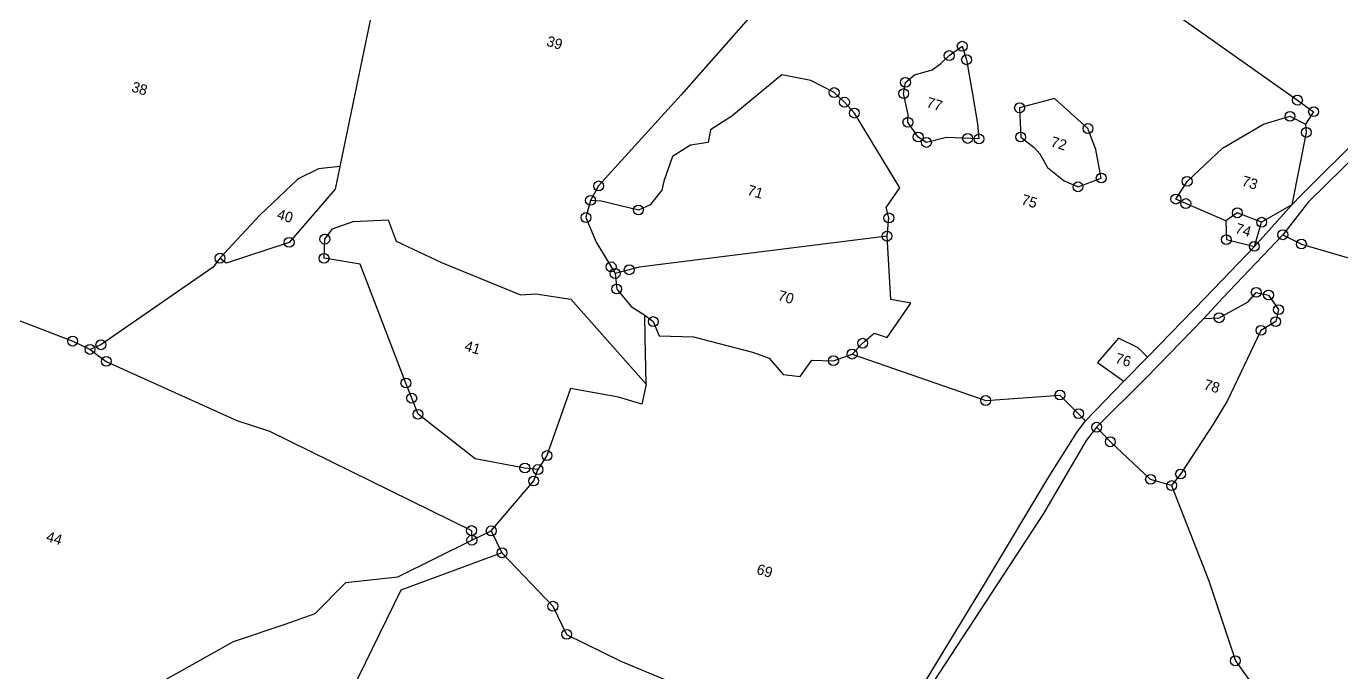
# Model space of a CAD drawing. Header units: metres. Extents: x 336239 to 340976, y 1776402 to 1781264.
# Drawn here: x 337786 to 338965, y 1778028 to 1778607 of the extents above; entities that cross this region are included whole.
import ezdxf
from ezdxf.enums import TextEntityAlignment as Align

# ---------------------------------------------------------------- set-up
doc = ezdxf.new("R2010")
doc.units = ezdxf.units.M
for name, color, linetype in [('POLY_HATCH', 12, 'Continuous'), ('POLY_PARCEL', 6, 'Continuous'), ('POLY_ROAD', 30, 'Continuous'), ('SYM_STONE', 1, 'Continuous'), ('TEXT_PARCEL', 7, 'Continuous')]:
    doc.layers.add(name, color=color, linetype=linetype)
doc.styles.add('TEXT_MAP', font='', dxfattribs={"height": 0.25})
doc.styles.get('TEXT_MAP').set_extended_font_data('Kruti Dev 050')

# ---------------------------------------------------------------- blocks, each defined once
blk = doc.blocks.new('STONE')
blk.add_circle((0, 0), 0.08510231522929323)
blk = doc.blocks.new('BBB')
at = {"layer": 'POLY_HATCH'}
h = blk.add_hatch(dxfattribs=at)
h.set_pattern_fill('ZIGZAG', color=256, scale=30.15696908751655, style=0)
h.set_pattern_definition([(0, (304095.2171064847, -113263.5556571242), (3.769621135939569, 3.769621135939568), [3.769621135939569, -3.769621135939569]), (90, (304098.9867276206, -113263.5556571242), (-3.769621135939568, 3.769621135939568), [3.769621135939568, -3.769621135939568])])
edge = h.paths.add_edge_path()
edge.add_arc((304469.0802720082, -112843.2866940203), 23.33045917234185, -13.882316285244428, 6.156085892640419, ccw=False)
edge.add_arc((303751.8925002099, -112666.0355547567), 762.0971790421769, 345.39775478952777, 346.1176837142789, ccw=False)
edge.add_arc((304500.3298991256, -112861.0202134138), 11.32221378894513, 165.3977547897548, 241.2210446864784)
edge.add_line((304494.8790256444, -112870.9439477601), (304491.4892429055, -112872.2982421125))
edge.add_line((304491.4892429055, -112872.2982421125), (304443.4170351152, -112879.65589379))
edge.add_line((304443.4170351152, -112879.65589379), (304440.100147456, -112878.7988462629))
edge.add_line((304440.100147456, -112878.7988462629), (304423.6288582343, -112874.3266583976))
edge.add_line((304423.6288582343, -112874.3266583976), (304412.3747792472, -112892.3387531422))
edge.add_line((304412.3747792472, -112892.3387531422), (304410.2053213798, -112893.422187484))
edge.add_line((304410.2053213798, -112893.422187484), (304407.629084882, -112893.6930455943))
edge.add_line((304407.629084882, -112893.6930455943), (304390.2734035767, -112897.6204938956))
edge.add_line((304390.2734035767, -112897.6204938956), (304385.4495572881, -112898.0902959731))
edge.add_line((304385.4495572881, -112898.0902959731), (304381.652999592, -112898.767441249))
edge.add_line((304381.652999592, -112898.767441249), (304379.8903130086, -112901.0697389878))
edge.add_line((304379.8903130086, -112901.0697389878), (304358.8736644351, -112925.3115816727))
edge.add_line((304358.8736644351, -112925.3115816727), (304338.0815538748, -112948.2834795716))
edge.add_line((304338.0815538748, -112948.2834795716), (304336.1832768634, -112949.3669139134))
edge.add_line((304336.1832768634, -112949.3669139134), (304334.4205902799, -112950.3149192))
edge.add_line((304334.4205902799, -112950.3149192), (304332.1155383113, -112950.856637321))
edge.add_line((304332.1155383113, -112950.856637321), (304325.0647919775, -112951.9400716628))
edge.add_line((304325.0647919775, -112951.9400716628), (304322.8953304369, -112955.5966618537))
edge.add_line((304322.8953304369, -112955.5966618537), (304305.5093595677, -112981.0214089636))
edge.add_line((304305.5093595677, -112981.0214089636), (304307.0008616219, -112990.5014580291))
edge.add_line((304307.0008616219, -112990.5014580291), (304313.9160175278, -112993.3454738889))
edge.add_line((304313.9160175278, -112993.3454738889), (304326.6615985691, -112984.4071410442))
edge.add_line((304326.6615985691, -112984.4071410442), (304329.2378313937, -112982.1048433054))
edge.add_line((304329.2378313937, -112982.1048433054), (304335.7462123424, -112973.7082266815))
edge.add_line((304335.7462123424, -112973.7082266815), (304336.0456759771, -112973.3211484655))
edge.add_arc((304419.2103692461, -112957.8190340655), 84.59717345981132, 190.5589018237379, 198.5540503371747)
edge.add_arc((304323.6527196309, -112989.8924450496), 16.19949360880604, -5.858610845629698, 18.554050337109402, ccw=False)
edge.add_arc((304343.4460303756, -112991.9234348911), 3.697744138535526, 174.1413891540781, 237.0318529336278)
edge.add_arc((304344.0752604511, -112990.9533252482), 4.854049983493442, 237.0318529338608, 285.4964381173469)
edge.add_arc((304347.2963156339, -113002.5708795093), 7.201768673902211, 79.94963358408933, 105.49643811691371, ccw=False)
edge.add_arc((304350.2472269334, -112985.9210300446), 9.707559068400792, 259.9496335838827, 284.2875153360118)
edge.add_arc((304357.0843281716, -113012.7684871391), 17.99680711794916, 83.87398858228568, 104.28751533627539, ccw=False)
edge.add_arc((304362.9315943295, -112958.288329146), 36.79624113165295, 263.8739885820315, 271.9367611247337)
edge.add_line((304364.1751756022, -112995.0635499752), (304363.4944611834, -112997.9846107305))
edge.add_line((304363.4944611834, -112997.9846107305), (304349.687529565, -113032.633087827))
edge.add_line((304349.687529565, -113032.633087827), (304348.6983031191, -113033.8359774821))
edge.add_line((304348.6983031191, -113033.8359774821), (304343.0089819496, -113045.9985738345))
edge.add_line((304343.0089819496, -113045.9985738345), (304336.3999467895, -113061.5042372123))
edge.add_line((304336.3999467895, -113061.5042372123), (304334.403693361, -113061.4045428962))
edge.add_line((304334.403693361, -113061.4045428962), (304333.4055666467, -113062.5011708723))
edge.add_line((304333.4055666467, -113062.5011708723), (304323.6239292547, -113069.4797102926))
edge.add_line((304323.6239292547, -113069.4797102926), (304316.1109419906, -113074.6068690829))
edge.add_line((304316.1109419906, -113074.6068690829), (304296.8470989763, -113057.0608290664))
edge.add_line((304296.8470989763, -113057.0608290664), (304277.1392930901, -113038.5542210215))
edge.add_line((304277.1392930901, -113038.5542210215), (304275.1430396615, -113037.7566740935))
edge.add_line((304275.1430396615, -113037.7566740935), (304266.2597122717, -113036.5603537016))
edge.add_line((304266.2597122717, -113036.5603537016), (304259.0731991943, -113046.9284675658))
edge.add_line((304259.0731991943, -113046.9284675658), (304262.2672054146, -113060.8855445061))
edge.add_line((304262.2672054146, -113060.8855445061), (304267.0655116428, -113079.1999431713))
edge.add_line((304267.0655116428, -113079.1999431713), (304268.3630774734, -113081.3931972232))
edge.add_line((304268.3630774734, -113081.3931972232), (304270.0598917857, -113083.4867588593))
edge.add_line((304270.0598917857, -113083.4867588593), (304284.6629474525, -113099.8392680928))
edge.add_line((304284.6629474525, -113099.8392680928), (304294.7919340725, -113110.6420459828))
edge.add_line((304294.7919340725, -113110.6420459828), (304311.1013214249, -113116.4721159266))
edge.add_line((304311.1013214249, -113116.4721159266), (304334.1061422917, -113116.4721159266))
edge.add_line((304334.1061422917, -113116.4721159266), (304337.883055483, -113116.6435894662))
edge.add_line((304337.883055483, -113116.6435894662), (304343.0333869778, -113118.1868418217))
edge.add_line((304343.0333869778, -113118.1868418217), (304355.5658648122, -113122.9880762284))
edge.add_line((304355.5658648122, -113122.9880762284), (304357.4543195712, -113123.5024949471))
edge.add_line((304357.4543195712, -113123.5024949471), (304359.5144506998, -113124.3598588448))
edge.add_line((304359.5144506998, -113124.3598588448), (304371.6328254567, -113126.9953457322))
edge.add_line((304371.6328254567, -113126.9953457322), (304372.6628910211, -113125.9665101951))
edge.add_line((304372.6628910211, -113125.9665101951), (304387.9422128091, -113110.5339714381))
edge.add_line((304387.9422128091, -113110.5339714381), (304390.002347611, -113113.791951589))
edge.add_line((304390.002347611, -113113.791951589), (304403.5648910097, -113128.0241812693))
edge.add_line((304403.5648910097, -113128.0241812693), (304406.3117349633, -113125.6235650161))
edge.add_line((304406.3117349633, -113125.6235650161), (304433.0934653482, -113101.9603381618))
edge.add_line((304433.0934653482, -113101.9603381618), (304446.5722551277, -113090.3678538933))
edge.add_line((304446.5722551277, -113090.3678538933), (304449.4907791242, -113089.5104899956))
edge.add_line((304449.4907791242, -113089.5104899956), (304452.4092994475, -113090.3678538933))
edge.add_line((304452.4092994475, -113090.3678538933), (304466.8302320409, -113093.2828888652))
edge.add_line((304466.8302320409, -113093.2828888652), (304474.978378161, -113100.5408110456))
edge.add_arc((304479.6864495851, -113088.1577352433), 13.24788673193587, 249.1830912852299, 305.5280120890422)
edge.add_arc((304475.4007576602, -113082.155625995), 20.6230118633366, 305.5280120891583, 331.4935560916458)
edge.add_arc((304501.5813130295, -113096.374320474), 9.169483032784324, 118.8828437804321, 151.4935560917712, ccw=False)
edge.add_line((304497.1522673265, -113088.3454367877), (304498.1805917735, -113092.026304938))
edge.add_line((304498.1805917735, -113092.026304938), (304505.8894326942, -113101.0205629818))
edge.add_arc((304511.3353475817, -113082.9853784607), 18.83947636405085, 253.197753379406, 283.2436141359225)
edge.add_arc((304512.1950304315, -113086.6381457682), 15.08690876240784, 283.2436141359203, 324.505546405483)
edge.add_arc((304480.5260289607, -113064.0534916536), 53.98410989102733, 324.5055464053339, 332.7761977688335)
edge.add_arc((304601.0697169364, -113126.067849548), 81.57606603044188, 148.5243316187486, 152.776197768835, ccw=False)
edge.add_line((304531.4965921254, -113083.4740136907), (304531.6558786456, -113080.9782219839))
edge.add_line((304531.6558786456, -113080.9782219839), (304533.2476418743, -113069.1987978082))
edge.add_line((304533.2476418743, -113069.1987978082), (304534.7036089734, -113057.2983353871))
edge.add_line((304534.7036089734, -113057.2983353871), (304546.0630071909, -113047.9037019444))
edge.add_line((304546.0630071909, -113047.9037019444), (304548.8424107727, -113045.0419184797))
edge.add_line((304548.8424107727, -113045.0419184797), (304549.7106479325, -113043.5965893807))
edge.add_line((304549.7106479325, -113043.5965893807), (304560.2741608624, -113030.733170281))
edge.add_line((304560.2741608624, -113030.733170281), (304568.3776807503, -113033.3347599988))
edge.add_line((304568.3776807503, -113033.3347599988), (304576.3364932205, -113055.2314821667))
edge.add_line((304576.3364932205, -113055.2314821667), (304579.4064246304, -113063.2177260261))
edge.add_line((304579.4064246304, -113063.2177260261), (304587.7993520073, -113062.2782624918))
edge.add_line((304587.7993520073, -113062.2782624918), (304594.7452272464, -113061.1219999727))
edge.add_line((304594.7452272464, -113061.1219999727), (304597.9287537037, -113059.3153404992))
edge.add_line((304597.9287537037, -113059.3153404992), (304599.3034576425, -113057.9422770951))
edge.add_line((304599.3034576425, -113057.9422770951), (304602.4869804266, -113055.1961540873))
edge.add_line((304602.4869804266, -113055.1961540873), (304604.0787436553, -113052.3777653847))
edge.add_line((304604.0787436553, -113052.3777653847), (304602.9210990065, -113050.4988383161))
edge.add_line((304602.9210990065, -113050.4988383161), (304594.9111990692, -113034.1933514765))
edge.add_line((304594.9111990692, -113034.1933514765), (304596.9370772046, -113029.9296336749))
edge.add_line((304596.9370772046, -113029.9296336749), (304603.6055160545, -113016.740926785))
edge.add_line((304603.6055160545, -113016.740926785), (304604.6908088311, -113014.5729350367))
edge.add_line((304604.6908088311, -113014.5729350367), (304607.5930934192, -113009.2499696393))
edge.add_line((304607.5930934192, -113009.2499696393), (304608.7507417412, -113008.5995707847))
edge.add_line((304608.7507417412, -113008.5995707847), (304619.0248435089, -113006.0702467617))
edge.add_line((304619.0248435089, -113006.0702467617), (304627.5624819768, -113003.9745207083))
edge.add_line((304627.5624819768, -113003.9745207083), (304635.087175867, -112995.8084173798))
edge.add_line((304635.087175867, -112995.8084173798), (304637.1054082844, -112993.4505047427))
edge.add_arc((304624.1838209647, -112999.2609462737), 14.16787385764409, -49.15217973884501, 24.211987930991427, ccw=False)
edge.add_arc((304622.1381052771, -112996.8949569542), 17.2956299437684, 287.8091745305369, 310.84782026096974, ccw=False)
edge.add_arc((304650.2469408626, -113084.3955885233), 74.60903350131349, 107.8091745307046, 117.9673777147018)
edge.add_arc((304623.3920797774, -113033.8194922881), 17.34538819037359, 117.9673777147693, 150.9318022194764)
edge.add_arc((304589.3317015042, -113014.8864834128), 21.62342232762487, 318.2786324752596, 330.93180221939923, ccw=False)
edge.add_arc((304608.6870408625, -113032.1444143134), 4.308514365273596, 138.2786324755286, 223.3436654815453)
edge.add_arc((304594.8491876607, -113045.204472801), 14.71913154626243, -12.980161306665025, 43.34366548152519, ccw=False)
edge.add_arc((304617.1857993813, -113050.3531403056), 8.203193820802452, 167.0198386940435, 201.7880743654738)
edge.add_arc((304453.393538134, -113115.825828211), 168.1900535161559, 20.251798712578022, 21.78807436512409, ccw=False)
edge.add_arc((304603.113154439, -113060.5860056656), 8.604961789608302, -58.000034827118725, 20.251798712323193, ccw=False)
edge.add_arc((304585.5734783513, -113032.5166184279), 41.7037644441379, 293.04950691417025, 301.9999651727956, ccw=False)
edge.add_arc((304593.1377324031, -113050.294160393), 22.38385404887309, 263.19151646717245, 293.0495069142598, ccw=False)
edge.add_arc((304589.9006756055, -113077.4067887589), 4.921331422392029, 83.19151646712093, 162.2166914908756)
edge.add_arc((304578.1496487886, -113073.6377226556), 7.419352940440268, 254.6117998973996, 342.2166914906934, ccw=False)
edge.add_arc((304572.6059699903, -113093.7801234995), 13.47200140467204, 74.61179989752318, 97.22669806586927)
edge.add_arc((304569.5564860256, -113069.7310987362), 10.76959393297793, 224.5194443501097, 277.22669806562305, ccw=False)
edge.add_arc((304568.2306342042, -113071.0348944545), 8.910086921121092, 157.5531978340344, 224.5194443506331, ccw=False)
edge.add_arc((304544.9934930715, -113061.4350226078), 16.23195491107476, 337.5531978335591, 369.574074576998)
edge.add_arc((304564.6475889322, -113058.1199279936), 3.699761934277559, 107.9283381453269, 189.5740745773694, ccw=False)
edge.add_arc((304561.8502417648, -113049.4737977759), 5.387631471857387, 287.9283381447272, 392.4937152784767)
edge.add_arc((304581.3402021395, -113037.0603289217), 17.71978648000182, 200.6911885136509, 212.4937152781854, ccw=False)
edge.add_arc((304563.3031547714, -113043.8727913728), 1.560896142910959, 20.69118851385097, 173.5419951714728)
edge.add_arc((304554.5065264754, -113042.8770728541), 7.291907071142394, 293.04369311081314, 353.54199517146566, ccw=False)
edge.add_arc((304559.3930016387, -113054.3645228175), 5.191647958702722, 113.0436931110537, 185.3706421440411)
edge.add_arc((304539.6184721632, -113056.2235438626), 14.67007339734472, -45.18482401103711, 5.37064214402352, ccw=False)
edge.add_arc((304563.8279319791, -113080.5896988343), 19.67825192844287, 134.81517598917, 161.2815788939288)
edge.add_arc((304906.5558074086, -113196.7195123716), 381.546363522473, 161.2815788937626, 162.7136620302122)
edge.add_arc((304500.7135304649, -113070.4198714318), 43.49428518816438, 325.5906433870033, 342.71366203044374, ccw=False)
edge.add_arc((302154.069735121, -111463.0763874461), 2887.837825926002, 325.22977818784256, 325.5906433867542, ccw=False)
edge.add_arc((304510.760242595, -113099.2031207606), 18.8831669109753, 257.1897892083379, 325.22977818802235, ccw=False)
edge.add_arc((304513.0662829558, -113089.0614123518), 29.2837472598927, 237.399554023126, 257.1897892082007, ccw=False)
edge.add_arc((304527.6641177744, -113066.2358056558), 56.37812125946547, 229.2866096701696, 237.3995540231511, ccw=False)
edge.add_arc((304489.1387110345, -113111.0045554883), 2.684963032125489, 49.28660967006398, 134.6585616776881)
edge.add_arc((304479.5726617108, -113101.3238088594), 10.92481855886768, 279.3871745951792, 314.658561677864, ccw=False)
edge.add_arc((304480.3558385748, -113106.0611776971), 6.12314910916232, 199.3715692250023, 279.3871745951642, ccw=False)
edge.add_arc((304482.8923636866, -113105.1693406925), 8.811890986910717, 158.2819617387404, 199.3715692250112, ccw=False)
edge.add_arc((304466.7653456485, -113106.0911867421), 8.974835147194094, 27.77725728398014, 89.79634152448006)
edge.add_arc((304466.8659628327, -113077.7844064469), 19.33212397055926, 235.19183515787591, 269.7963415243349, ccw=False)
edge.add_arc((304453.4449866238, -113097.0887899102), 4.179188695809064, 55.19183515800401, 151.5623063431846)
edge.add_arc((304437.8406667915, -113088.6382939482), 13.56639327353995, 298.36917292262416, 331.56230634314966, ccw=False)
edge.add_arc((304451.4424798564, -113113.8267035093), 15.05991097387386, 118.3691729223903, 156.3344787763127)
edge.add_arc((304426.7285241117, -113102.9957685618), 11.92320894178372, 291.051024347504, 336.33447877636166, ccw=False)
edge.add_arc((304434.0426912907, -113121.9992249596), 8.439217155813079, 111.0510243477117, 150.7099651529483)
edge.add_arc((304386.6487094715, -113095.413800542), 45.90205909106989, 323.41706605390965, 330.70996515295207, ccw=False)
edge.add_arc((304479.5813417375, -113164.3887254954), 69.83045324758841, 143.4170660540119, 151.8260817786786)
edge.add_arc((304396.498442221, -113119.8887477427), 24.41930119274448, 301.8008077270053, 331.8260817787039, ccw=False)
edge.add_arc((304392.468082732, -113113.3886479458), 32.0675098051894, 263.568993889915, 301.8008077268906, ccw=False)
edge.add_arc((304375.9284586665, -113260.1258286532), 115.5988687858135, 83.56899388995092, 94.43983927939212)
edge.add_arc((304364.9884610435, -113119.2287054887), 25.72233579450295, 226.7230717403898, 274.43983927940667, ccw=False)
edge.add_arc((304342.212063214, -113143.4179396393), 7.502404187584644, 46.7230717401244, 113.0512809956063)
edge.add_arc((304329.3651938293, -113113.2277674514), 25.30748075159125, 242.3729628636184, 293.0512809957363, ccw=False)
edge.add_arc((304315.0323919336, -113140.6124069999), 5.601218563969211, 62.37296286394596, 117.6270371365816)
edge.add_arc((304306.7481141579, -113124.7842414774), 12.26383341113316, 213.843505603448, 297.6270371364124, ccw=False)
edge.add_arc((304293.744426987, -113133.5037574887), 3.392661710982324, 33.84350560326179, 100.9654095251441)
edge.add_arc((304291.7197046755, -113123.0537856947), 7.251651838209409, 195.4410554261134, 280.96540952564, ccw=False)
edge.add_arc((304277.564443788, -113126.9637088346), 7.433677907968287, 15.44105542614636, 74.62741296549689)
edge.add_arc((304280.9033681282, -113114.8191279643), 5.161529921427578, 187.2691824502832, 254.6274129655811, ccw=False)
edge.add_arc((304273.6597823402, -113115.7430929499), 2.140746871648352, 7.269182450095337, 110.8637513393233)
edge.add_arc((304264.3835392019, -113091.4048218505), 23.90536851762709, 275.8903901602507, 290.8637513403376, ccw=False)
edge.add_arc((304265.8926567709, -113106.0322444917), 9.200303779138267, 209.5662717691487, 275.89039016067784, ccw=False)
edge.add_arc((304360.5735275321, -113052.3197216516), 118.0557234786083, 203.6186365720795, 209.5662717687951, ccw=False)
edge.add_arc((304258.7121204314, -113096.861338252), 6.881527435157447, 125.50192182499799, 203.6186365722715, ccw=False)
edge.add_arc((304254.3450067932, -113090.7393051025), 0.638510557594367, 305.501921824952, 442.6027133723375)
edge.add_arc((304253.8361269787, -113094.6589159464), 4.591017082973747, 82.60271337034442, 119.9908577332741)
edge.add_arc((304247.6926657823, -113084.0142068682), 7.69930214924557, 178.1420328648729, 299.9908577338855, ccw=False)
edge.add_arc((304236.3308278195, -113083.6456400345), 3.668512214278319, 358.1420328640534, 405.876149275852)
edge.add_arc((304243.4832520654, -113076.2710559699), 6.604834986993717, 121.42842865932411, 225.876149277117, ccw=False)
edge.add_arc((304239.2010023837, -113069.2634257862), 1.607627684341025, 301.4284286567219, 430.00628982819)
edge.add_arc((304242.8432293189, -113059.2530704333), 9.044744414881853, 139.1755264795646, 250.0062898280816, ccw=False)
edge.add_arc((304225.660727132, -113044.4087198894), 13.66193135398846, 319.1755264789631, 351.5253903243858)
edge.add_arc((304245.266303657, -113047.3299113581), 6.160076376656724, 109.46246331440781, 171.5253903244116, ccw=False)
edge.add_arc((304241.604485589, -113036.9676864456), 4.83012911277447, 289.462463314862, 324.2115927849923)
edge.add_arc((304297.204601842, -113077.0506561156), 63.7119556594088, 128.3844261770773, 144.2115927850045, ccw=False)
edge.add_arc((304021.1494303542, -112728.5611630888), 380.8680534000047, 308.3844261767262, 309.8958091668453)
edge.add_arc((304276.4882398602, -113033.9883478342), 17.23202550156534, 74.30236221296337, 129.8958091671142, ccw=False)
edge.add_arc((304272.9903022111, -113046.4346271165), 30.1604993392102, 56.06506218997441, 74.30236221305358, ccw=False)
edge.add_arc((304310.3295197324, -112990.9411355658), 36.7255587715201, 236.0650621898436, 253.4531827176965)
edge.add_arc((304293.434628191, -113047.8066627912), 22.5966592147673, 39.061090788399326, 73.45318271764882, ccw=False)
edge.add_arc((304288.3969457581, -113051.8949989012), 29.08455073994423, 12.006051106088591, 39.06109078843258, ccw=False)
edge.add_arc((304318.7877499822, -113045.4318793365), 1.985899786124283, 192.0060511059222, 316.1393558164391)
edge.add_arc((304312.360804911, -113039.2555890724), 10.89949526572009, 316.139355817833, 346.3233005245862)
edge.add_arc((304296.6673074726, -113035.4366874527), 27.0509618069246, 346.3233005243342, 365.2804842580769)
edge.add_arc((304334.9694566286, -113031.8966626092), 11.41443050701642, 124.0117661666367, 185.2804842578507, ccw=False)
edge.add_arc((304320.7025940905, -113010.7545357397), 14.09111585541561, 304.0117661666227, 338.4294249441514)
edge.add_arc((304338.7551946962, -113017.8913436645), 5.321004481723016, 61.69038174980449, 158.4294249439664, ccw=False)
edge.add_arc((304342.0610600066, -113011.7541538475), 1.649924028907077, 241.6903817511287, 332.8039689543555)
edge.add_arc((303762.1083544664, -112713.7497320486), 653.6865610940341, 332.8039689538275, 333.348284026172)
edge.add_arc((304350.7110158707, -113009.1647961264), 4.890050316031642, 73.19107611620962, 153.348284026241, ccw=False)
edge.add_arc((304352.3149169354, -113003.8554082815), 0.6563086619491675, 253.1910761134113, 452.541951477453)
edge.add_arc((304352.0189634556, -112997.1889716225), 6.016694124719015, 234.32087877996202, 272.5419514754825, ccw=False)
edge.add_arc((304344.2608932832, -113007.9937751191), 7.284863355537983, 54.32087877967241, 102.1698749342364)
edge.add_arc((304341.2310872083, -112993.9446087299), 7.087290313379849, 204.293058689082, 282.16987493467786, ccw=False)
edge.add_arc((304327.3513776048, -113000.2095137123), 8.1408209652661, 24.2930586891062, 52.73409946768523)
edge.add_arc((304331.5311419211, -112994.7160094279), 1.237994076071625, 52.73409946620972, 197.8236657753635)
edge.add_arc((304325.5416175465, -112996.6417646561), 5.053502998112633, -55.218593718855686, 17.823665774527115, ccw=False)
edge.add_arc((304321.0222468105, -112990.1347374177), 12.97600988231479, 253.2679666734732, 304.7814062811352, ccw=False)
edge.add_arc((304310.5099612188, -113025.1029683165), 23.53816983670567, 73.26796667371968, 93.06268365693447)
edge.add_arc((304309.0525920992, -112997.8649104157), 3.738848382983744, 178.1871325478807, 273.06268365746246, ccw=False)
edge.add_arc((304303.2899937963, -112997.6825180202), 2.026635654539781, 358.1871325481569, 433.3855645291533)
edge.add_arc((304273.6067257482, -113097.1615089163), 105.8397659980452, 73.38556452912552, 75.14786334967111)
edge.add_arc((304301.1970704245, -112993.1196765809), 1.798191967824768, 166.2135979796928, 255.14786334760112, ccw=False)
edge.add_arc((304290.3930567033, -112990.4686749332), 9.326309019827479, 346.2135979800216, 375.4627917518191)
edge.add_arc((304309.6831772535, -112985.1090475327), 10.69455019648639, 125.79015615752769, 195.5840923179844, ccw=False)
edge.add_arc((304337.4071411013, -112997.7830855561), 40.12866950195409, 139.7605955261182, 147.8582624283763, ccw=False)
edge.add_arc((304304.3751201912, -112969.9297590436), 3.080101800593093, 321.178714422581, 397.8173427180889)
edge.add_line((304306.8083065377, -112968.0412063424), (304305.9309854473, -112964.285744656))
edge.add_line((304305.9309854473, -112964.285744656), (304307.2279526845, -112959.946094778))
edge.add_arc((304313.821460211, -112963.1511517625), 7.331216254822081, 93.32885479214411, 154.075943959351, ccw=False)
edge.add_arc((304313.2236924318, -112952.8740362666), 2.9632691249306, 273.3288547911934, 358.6129247697576)
edge.add_arc((304323.1900594715, -112953.1153594891), 7.006019158053682, 102.55503403082662, 178.6129247704008, ccw=False)
edge.add_arc((304300.0677188166, -112849.2892725412), 99.36361451750285, 282.5550340309171, 286.6532870951887)
edge.add_arc((304324.5058495309, -112930.9877456206), 14.08839691994937, 286.6532870952601, 327.713636227941)
edge.add_arc((304345.5138921529, -112944.2614819084), 10.76175257348008, 121.24552177722191, 147.7136362277346, ccw=False)
edge.add_arc((304336.86900539, -112930.0126384553), 5.904488961260913, 301.2455217772555, 337.4841890418638)
edge.add_arc((304355.9683908595, -112937.9300384752), 14.77090095978794, 114.6939668821091, 157.4841890419638, ccw=False)
edge.add_arc((304346.4452219767, -112917.2194402278), 8.024265750168057, 294.6939668818597, 337.9654794545623)
edge.add_arc((304368.4237882973, -112926.114764795), 15.68615762570215, 108.86981552379021, 157.9654794544808, ccw=False)
edge.add_arc((304360.4026037445, -112902.646465225), 9.115061826926796, 288.8698155239913, 338.2229689575835)
edge.add_arc((304379.3189184504, -112910.2036563295), 11.25496761441961, 116.77593809780001, 158.22296895755, ccw=False)
edge.add_arc((304370.1479568576, -112892.0292770197), 9.102208020466248, 296.7759380975943, 330.0593528871998)
edge.add_arc((304386.4856574041, -112901.4393006043), 9.751677600561822, 92.2226834241543, 150.0593528870174, ccw=False)
edge.add_arc((304424.6440754146, -113884.5840146846), 993.6366270175365, 91.7224514090588, 92.22268342449479, ccw=False)
edge.add_arc((304393.9834978951, -112864.9950525186), 26.41323587381498, 271.7224514088298, 282.7241870822343)
edge.add_arc((304398.1600893584, -112883.4916394775), 7.450966880325837, 282.7241870828561, 340.4748627038208)
edge.add_arc((304427.2043238766, -112893.7910850242), 23.36536218915044, 132.3607018557475, 160.4748627034041, ccw=False)
edge.add_arc((304227.5714955875, -112674.8638727284), 272.9155693848201, 312.3607018558316, 314.8751021543437)
edge.add_arc((304424.7162042292, -112872.86996352), 6.498904356242641, 46.38260090547152, 134.8751021543725, ccw=False)
edge.add_arc((304437.1533900684, -112859.8175708237), 11.53019841391266, 226.3826009052833, 267.3913705647151)
edge.add_arc((304436.1783249885, -112881.2190413902), 9.893472940883882, 53.88245395469528, 87.39137056442149, ccw=False)
edge.add_arc((304443.9532399939, -112870.5638272852), 3.296784485131367, 233.8824539545395, 306.1175460446433)
edge.add_arc((304449.5833435631, -112878.2796619821), 6.254768858230735, 75.22730509517947, 126.11754604519399, ccw=False)
edge.add_arc((304453.7189560242, -112862.5967385512), 9.964274817942618, 255.2273050948422, 292.0299638167581)
edge.add_arc((304461.3378866719, -112881.4258969179), 10.34792124786249, 83.89045466197962, 112.0299638165697, ccw=False)
edge.add_arc((304463.8391170931, -112858.058139273), 13.15331810187072, 263.8904546622178, 299.4735867407135)
edge.add_arc((304470.1117742686, -112863.1986777445), 6.31365060586324, 271.8068255871908, 285.6953718571299)
edge.add_arc((304468.0083144258, -112855.7130599662), 14.08919025480387, 285.6953718570019, 300.1197030250751)
edge.add_arc((304465.7706303821, -112851.8559100983), 18.54843178033227, 300.1197030244622, 320.54178904361)
edge.add_arc((304473.0176520157, -112857.8210216226), 9.162171712807728, 320.5417890439137, 347.7624836213774)
edge.add_arc((304244.8791233042, -112808.3393391349), 242.6051522979361, 347.7624836211131, 349.902172749299)
edge.add_arc((304485.3427186272, -112850.7796822756), 1.61925511819653, 127.68036788399351, 183.3800991327368, ccw=False)
edge.add_arc((304491.6998711018, -112859.0107037503), 12.01940425669185, 108.6198135547481, 127.6803678847509, ccw=False)
edge.add_arc((304482.071892014, -112842.0884535547), 8.008162271005096, 316.3072585094491, 353.4516592266045)
edge.add_arc((304505.690256534, -112844.7996138545), 15.76530051362179, 136.0144485500438, 173.4516592272554, ccw=False)
edge.add_arc((304527.0430459002, -112865.409359288), 45.44194487499325, 118.52742401173171, 136.0144485497071, ccw=False)
edge.add_arc((304460.026021408, -112742.1201165856), 94.88452781612317, 298.5274240118876, 301.0163582496567)
edge.add_arc((304506.4116727299, -112819.2689029381), 4.864730636695033, 301.016358250453, 361.7050563128764)
edge.add_arc((304485.3526037828, -112819.8957816033), 25.93312786520619, 1.705056312514614, 20.94117793251193)
edge.add_arc((304549.7361195572, -112804.703308048), 40.59782533530818, 160.208579209824, 188.3901264646925, ccw=False)
edge.add_arc((304655.7893487148, -112842.8668826978), 153.3087203046637, 156.7418465815687, 160.2085792098364, ccw=False)
edge.add_arc((304528.0185961409, -112787.9506954122), 14.23624697053666, 103.25121182810551, 156.7418465815404, ccw=False)
edge.add_line((304524.7553496841, -112774.0934969087), (304528.1582630497, -112779.3224925421))
edge.add_arc((304538.7596436058, -112755.3406939586), 26.2205250327657, 246.1517221301748, 282.9805344983571)
edge.add_arc((304536.9422756417, -112747.4565890826), 34.31138011811134, 282.9805344983999, 306.2147445964579)
edge.add_arc((304535.8812422393, -112746.0076532935), 36.10726619523172, 306.2147445965155, 317.9922688777819)
edge.add_arc((304530.6456503629, -112741.2922258374), 43.1533061035811, 317.992268877832, 328.5543789233687)
edge.add_arc((304578.9433317192, -112770.8260671155), 13.45865204161423, 117.0278383942914, 148.554378923011, ccw=False)
edge.add_arc((304569.2556965639, -112751.8358281864), 7.859871581935392, 297.0278383949714, 350.8522586431636)
edge.add_arc((304610.0206291962, -112758.4001557346), 33.43020142201697, 143.0689185215819, 170.8522586428551, ccw=False)
edge.add_arc((304594.0291404562, -112746.3798355007), 13.42480688340497, 95.97885877905492, 143.0689185217356, ccw=False)
edge.add_arc((304590.8351205254, -112715.8825219431), 17.23930728202413, 275.9788587791513, 319.2070533677549)
edge.add_arc((304706.6483670096, -112815.8249575712), 135.735195496923, 134.6744843418625, 139.2070533674386, ccw=False)
edge.add_arc((304616.7830402902, -112724.9326779986), 7.918203542426205, 54.112457452140006, 134.6744843421153, ccw=False)
edge.add_arc((304624.0989830383, -112714.8214718302), 4.562161375110994, 234.1124574519405, 280.8589203685366)
edge.add_arc((304629.231739804, -112741.5788027008), 22.68302071885376, 79.7264174290936, 100.85892036855921, ccw=False)
edge.add_arc((304634.8576520804, -112710.5400644078), 8.861458413937168, 259.7264174290859, 327.2206513973109)
edge.add_arc((304591.9073233777, -112682.8823716383), 59.94647289964773, 327.2206513975594, 335.8967074609398)
edge.add_arc((304659.4256765464, -112713.0894470451), 14.02105659296383, 102.28146101812251, 155.8967074608111, ccw=False)
edge.add_arc((304658.890179112, -112710.629610355), 11.50360668396868, 81.29407580947662, 102.28146101820113, ccw=False)
edge.add_arc((304660.9641958066, -112697.0852169545), 2.198660932631823, 261.2940758088192, 371.5751595672218)
edge.add_arc((304671.2401462634, -112700.1035547667), 8.82808873947458, 65.52596585527328, 156.9287898900006, ccw=False)
edge.add_arc((304672.5255411596, -112697.2796223496), 5.725374712061854, 37.069007736876074, 65.5259658554325, ccw=False)
edge.add_line((304677.0938754549, -112693.8285011753), (304674.1286714879, -112695.415950885))
edge.add_line((304674.1286714879, -112695.415950885), (304663.4021730818, -112701.8740838087))
edge.add_line((304663.4021730818, -112701.8740838087), (304657.987243183, -112706.767451323))
edge.add_line((304657.987243183, -112706.767451323), (304643.0597005542, -112722.3984912822))
edge.add_line((304643.0597005542, -112722.3984912822), (304635.3240890367, -112722.977967939))
edge.add_line((304635.3240890367, -112722.977967939), (304617.0809374699, -112724.0081507736))
edge.add_line((304617.0809374699, -112724.0081507736), (304614.1479739542, -112726.2207743653))
edge.add_line((304614.1479739542, -112726.2207743653), (304603.7048993238, -112736.3294412921))
edge.add_line((304603.7048993238, -112736.3294412921), (304602.0933152746, -112738.067875063))
edge.add_line((304602.0933152746, -112738.067875063), (304599.8087122511, -112740.0512300417))
edge.add_line((304599.8087122511, -112740.0512300417), (304592.3309550631, -112746.1679399096))
edge.add_line((304592.3309550631, -112746.1679399096), (304582.1457310889, -112754.0874687879))
edge.add_line((304582.1457310889, -112754.0874687879), (304580.1473655455, -112755.7615154191))
edge.add_line((304580.1473655455, -112755.7615154191), (304578.9870247362, -112757.4355620503))
edge.add_line((304578.9870247362, -112757.4355620503), (304576.4551536703, -112760.1086364484))
edge.add_line((304576.4551536703, -112760.1086364484), (304575.35927828, -112762.1690021176))
edge.add_line((304575.35927828, -112762.1690021176), (304569.3641779764, -112773.3078518791))
edge.add_line((304569.3641779764, -112773.3078518791), (304568.376376749, -112777.012386099))
edge.add_line((304568.376376749, -112777.012386099), (304562.5746653559, -112778.5576603509))
edge.add_line((304562.5746653559, -112778.5576603509), (304557.8688366996, -112780.1029346029))
edge.add_line((304557.8688366996, -112780.1029346029), (304548.1348596387, -112783.7729597635))
edge.add_line((304548.1348596387, -112783.7729597635), (304542.2332690885, -112784.8862208782))
edge.add_line((304542.2332690885, -112784.8862208782), (304539.5902677214, -112785.8520184733))
edge.add_line((304539.5902677214, -112785.8520184733), (304535.0778279757, -112786.6246546491))
edge.add_line((304535.0778279757, -112786.6246546491), (304528.373633776, -112785.2725399162))
edge.add_line((304528.373633776, -112785.2725399162), (304525.1504620042, -112785.0793803972))
edge.add_line((304525.1504620042, -112785.0793803972), (304524.1190446864, -112785.7876313335))
edge.add_line((304524.1190446864, -112785.7876313335), (304520.3157025101, -112793.8359325911))
edge.add_line((304520.3157025101, -112793.8359325911), (304518.0970525691, -112799.0307812053))
edge.add_line((304518.0970525691, -112799.0307812053), (304517.4524167454, -112802.1857149487))
edge.add_line((304517.4524167454, -112802.1857149487), (304517.0011735055, -112811.4573585599))
edge.add_line((304517.0011735055, -112811.4573585599), (304516.2145668304, -112823.2593086381))
edge.add_line((304516.2145668304, -112823.2593086381), (304511.45195718, -112827.1399511772))
edge.add_line((304511.45195718, -112827.1399511772), (304492.2761948655, -112840.7847971415))
at = {"layer": 'POLY_PARCEL'}
for points in [[(304494.8790256444, -112870.9439477601), (304494.725345195, -112872.9160945424), (304493.9110586871, -112874.4523564195), (304482.2395893525, -112898.7614551663), (304469.638853979, -112925.9549405041), (304460.3876082618, -112945.17941382), (304459.7542730867, -112947.9808348847)], [(304494.8790256444, -112870.9439477601), (304496.9556799332, -112871.5922416681), (304524.4875139369, -112880.4669000312), (304537.4076132231, -112884.6692824803), (304572.3229882179, -112896.5438258155), (304575.5767473126, -112897.6687814923), (304574.8258795466, -112900.1686859525)], [(304410.2053213798, -112893.422187484), (304410.7641839065, -112896.1100740547), (304413.6595080888, -112921.4796271859), (304416.4125845912, -112954.6900981424)], [(304566.3693701436, -112920.0990589357), (304558.8606888105, -112919.2240925647), (304556.9835175589, -112918.9741013585), (304557.9846770291, -112915.4742358744), (304562.2395955941, -112908.2245156005), (304567.871109349, -112902.2247475566), (304571.8757398832, -112899.5998484436), (304574.8258795466, -112900.1686859525)], [(304574.8258795466, -112900.1686859525), (304575.3797906822, -112901.4747758385), (304576.5413757091, -112914.2366800867), (304572.3763159448, -112918.5991173998)], [(304521.2964939927, -112918.6514732706), (304515.8354401476, -112920.0354584302), (304512.7381266844, -112921.8264967071), (304511.1079630572, -112921.3380325863), (304508.6627157796, -112919.3841723024), (304508.3366845235, -112918.0815981463), (304506.5435034315, -112914.8251637063), (304506.2989790711, -112912.8713034224), (304507.4400939776, -112911.161676149), (304510.1298656155, -112909.4520469753), (304511.2709805219, -112907.9866527126), (304512.2490779636, -112906.2770235388), (304513.9607521599, -112904.0789302443), (304515.3463914267, -112906.1142015318), (304517.8731456, -112911.2430852522), (304520.3183928776, -112916.2091488659), (304521.2964939927, -112918.6514732706)], [(304540.1248954587, -112921.7450857035), (304543.548240178, -112919.1399392918), (304541.2660103652, -112914.6623416992), (304538.9022699833, -112911.5687292663), (304531.89256308, -112908.2308838227), (304526.513019804, -112911.4873182627), (304528.1431834312, -112916.2905598694), (304530.9144656383, -112917.3489010149), (304532.1370874404, -112918.1630091498), (304534.0932859972, -112920.0354584302), (304537.5166307164, -112921.4194435898), (304540.1248954587, -112921.7450857035)], [(304510.7961517936, -112939.344373879), (304510.209579859, -112936.2203684355), (304509.2409452695, -112934.648219507), (304510.5728196669, -112930.6573775805), (304499.312448074, -112920.4988696492), (304497.1330202476, -112919.1685896405), (304494.9535924211, -112918.0801785515), (304490.4736629549, -112917.2336363823), (304485.3883313599, -112917.7173742217), (304485.3883313599, -112917.7173742217), (304479.0922102015, -112927.0293380834), (304476.2122415956, -112930.3398098678), (304476.2122415956, -112930.3398098678), (304476.4548019291, -112932.5633993173), (304473.6436461457, -112933.9226108475), (304471.2212841868, -112936.6654751826), (304470.9799010245, -112941.1786879413), (304471.1009785115, -112942.7508368697), (304469.8901889481, -112945.7742012169), (304468.1950784164, -112947.2254166357), (304461.5357174503, -112947.5882209655), (304459.7542730867, -112947.9808348847)], [(304572.3763159448, -112918.5991173998), (304567.871109349, -112918.2241315408), (304566.3693701436, -112920.0990589357)], [(304566.3693701436, -112920.0990589357), (304567.3705296139, -112923.2239385607), (304572.3570043374, -112922.9641922231), (304572.3763159448, -112918.5991173998)], [(304576.510553525, -112919.6313220926), (304580.0683877931, -112920.2623066311), (304607.5009206249, -112920.1604473819), (304641.8210726694, -112923.1383352867), (304645.1864023173, -112923.1383352867), (304646.8180757397, -112924.666203121), (304650.387363647, -112928.7405160787), (304655.6903077799, -112934.6482708177), (304657.2040122184, -112935.1675856567)], [(304567.5180389797, -112937.423007323), (304570.0143939293, -112936.55752504), (304574.0443309806, -112932.4921553391), (304574.9309150013, -112930.5198460246), (304577.1070807886, -112930.3588407948), (304579.4847399387, -112932.2908978516), (304579.6056374257, -112934.424212396), (304577.5906707368, -112936.5977772976), (304575.4791947112, -112949.8964554288), (304574.2605439274, -112954.5370156576), (304571.2900789686, -112964.4267336795), (304570.3760908807, -112966.7850511417)], [(304510.7961517936, -112939.344373879), (304471.1366882885, -112956.6860692699), (304467.444772691, -112958.9154107525)], [(304510.8015573767, -112960.6559215321), (304512.0076356424, -112958.3370978763), (304513.4552573254, -112956.077887892), (304515.8076466929, -112956.1682554552), (304518.0297137266, -112949.2903232774), (304518.0297137266, -112949.2903232774), (304514.5409763427, -112949.6617319927), (304510.7961517936, -112939.344373879)], [(304560.0400797633, -112946.6083554824), (304558.0150749722, -112945.5740098508), (304554.2827549063, -112944.9278452863), (304551.9935969338, -112949.9977388585), (304557.2958952377, -112951.8147254858)], [(304459.7542730867, -112947.9808348847), (304459.8447469164, -112951.0533605393), (304462.7399976294, -112954.6680953739), (304466.4495311768, -112958.011727519), (304467.444772691, -112958.9154107525)], [(304416.4125845912, -112954.6900981424), (304416.7558186954, -112958.6996722583), (304411.7249572757, -112969.7862473861), (304402.3020724656, -112976.326529458), (304402.3020724656, -112976.326529458), (304401.0086372316, -112975.8216611312)], [(304416.4125845912, -112954.6900981424), (304412.9908378304, -112956.1360304642), (304410.095513648, -112958.7650002225), (304405.4893124118, -112966.7833559898), (304401.0086372316, -112975.8216611312)], [(304510.8015573767, -112960.6559215321), (304510.8015573767, -112960.6559215321), (304535.2863253659, -112961.7973040258), (304547.3486516365, -112957.2337002756), (304551.3694270601, -112959.4242299997), (304552.8653871826, -112960.296392879)], [(304467.444772691, -112958.9154107525), (304468.4620807241, -112961.4239734104), (304471.7192341028, -112963.5928139311), (304474.4335261359, -112964.4061296015)], [(304474.4335261359, -112964.4061296015), (304476.1525803284, -112965.0387082451), (304477.8098989555, -112967.095605745), (304483.5716547701, -112965.5809193254), (304483.5716547701, -112965.5809193254), (304494.1574014139, -112965.2194452718), (304494.1574014139, -112965.2194452718), (304497.2336034597, -112965.4001822986), (304500.3542851431, -112967.4173373509), (304503.2955263746, -112966.9364460762), (304504.4136886679, -112963.6362568008), (304504.4136886679, -112963.6362568008), (304508.0266695855, -112962.6747808181), (304510.8015573767, -112960.6559215321)], [(304570.3760908807, -112966.7850511417), (304566.567803508, -112966.7850511417), (304558.0372370014, -112962.5248643906), (304555.0327843605, -112960.7744744703)], [(304464.2489735656, -112995.3008215282), (304462.0116776066, -112995.6951667069), (304453.3257013862, -112996.6153073575), (304441.6127953388, -112992.0146098055), (304439.7703163138, -112989.6485387334), (304438.0594392598, -112987.4139141538), (304424.635659832, -112969.9312683971), (304418.3185852154, -112970.7199587545), (304417.503949728, -112967.4983319416), (304418.293583596, -112965.395155755), (304421.3205170964, -112963.1605330758), (304427.111165461, -112961.188805282), (304429.4800707382, -112964.3435686118), (304438.0344376404, -112965.6580544411), (304452.7742771882, -112967.103986763), (304455.2747844365, -112966.1838480127), (304461.3286477639, -112965.395155755), (304478.0425719814, -112975.7795844947)], [(304478.0425719814, -112975.7795844947), (304475.5420610596, -112968.0241255132), (304474.4335261359, -112964.4061296015)], [(304570.3760908807, -112966.7850511417), (304581.2416969682, -112980.7678010081), (304589.5809088823, -112992.769081658), (304598.8558264237, -112999.9795815885), (304607.5537120255, -113007.0549634642), (304608.7507417412, -113008.5995707847)], [(304401.0086372316, -112975.8216611312), (304400.3506090083, -112977.6619386316), (304385.4791674895, -112996.0647231386), (304383.8998960801, -112997.379208968)], [(304478.0425719814, -112975.7795844947), (304478.3057832707, -112979.3286930032), (304474.0943989684, -112979.3286930032), (304465.6716340373, -112980.2488336538), (304465.0688474175, -112992.5302951783), (304464.2489735656, -112995.3008215282)], [(304336.3999467895, -113061.5042372123), (304343.0089819496, -113045.9985738345), (304348.6983031191, -113033.8359774821), (304349.687529565, -113032.633087827), (304363.4944611834, -112997.9846107305), (304364.1751756022, -112995.0635499752), (304366.9227642468, -112995.8018263529), (304380.6097549639, -112996.8534153964), (304383.8998960801, -112997.379208968)], [(304383.8998960801, -112997.379208968), (304387.1900408699, -112998.562244504), (304411.8003037664, -113001.9799046196), (304417.7225614491, -113002.1113530125), (304456.2210255685, -113008.7085652049), (304456.7474481471, -113010.28594782)], [(304459.5111703582, -113007.7884264546), (304464.117367921, -112997.4039977149), (304464.2489735656, -112995.3008215282)], [(304456.7474481471, -113010.28594782), (304459.5111703582, -113007.7884264546)], [(304459.5111703582, -113007.7884264546), (304462.3767804912, -113010.9069491628)], [(304410.0618610128, -113052.3472404904), (304411.5080794312, -113049.7792543943), (304422.1136921869, -113038.8653149112), (304429.8268644322, -113033.4083451696), (304434.3262155209, -113030.1983639748), (304437.8971013866, -113023.5274962892), (304446.2530385979, -113019.9965156446), (304456.7474481471, -113010.28594782)], [(304462.3767804912, -113010.9069491628), (304447.37787637, -113022.0830044665), (304443.1999059276, -113047.1208646275), (304452.192006884, -113054.2728324049), (304462.9583081261, -113050.7418517603), (304465.6900564766, -113051.2233490346), (304468.9038776332, -113052.0258438582), (304470.5107882115, -113058.4458081482), (304468.4218048271, -113060.6927966949), (304466.0114407963, -113062.2977863422)], [(304462.3767804912, -113010.9069491628), (304473.4587678762, -113017.2782539465), (304473.4587678762, -113017.2782539465), (304477.1365442976, -113021.2805761567), (304477.1365442976, -113021.2805761567), (304487.4726531142, -113023.0349387185), (304487.4726531142, -113023.0349387185), (304505.3750616008, -113024.9917294109), (304512.5883998249, -113029.2187466749), (304529.0721225315, -113038.8002720062), (304531.5590078747, -113040.1552684503)]]:
    blk.add_lwpolyline(points, dxfattribs=at)
at = {"layer": 'POLY_ROAD'}
for points in [[(304538.7087370943, -113012.889615046), (304544.1238065764, -112992.3615229323), (304549.5425052229, -112971.3594348263), (304552.0038977705, -112962.6319226899), (304552.8653871826, -112960.296392879), (304557.2958952377, -112951.8147254858), (304560.0400797633, -112946.6083554824), (304566.6858436826, -112933.9473179538), (304572.3570043374, -112922.9641922231), (304576.5413757091, -112914.2366800867), (304577.651213097, -112912.0945321274), (304584.7892577298, -112899.0647265339)], [(304593.309007503, -112887.4299287618), (304579.1431596137, -112912.9115930163), (304576.510553525, -112919.6313220926), (304569.6631248781, -112933.0405753167), (304567.5180389797, -112937.423007323), (304560.8877761468, -112950.0833702527), (304555.0327843605, -112960.7744744703), (304553.9602414112, -112963.501321052), (304550.4501011841, -112977.7198801281), (304540.5037041394, -113011.0072807779)]]:
    blk.add_lwpolyline(points, dxfattribs=at)
at = {"layer": 'SYM_STONE', "xscale": 10.05232302917218, "yscale": 10.05232302917218, "zscale": 10.05232302917218}
for p in [(304572.3229882179, -112896.5438258155), (304575.5767473126, -112897.6687814923), (304571.8757398832, -112899.5998484436), (304575.3797906822, -112901.4747758385), (304513.9607521599, -112904.0789302443), (304512.2490779636, -112906.2770235388), (304515.3463914267, -112906.1142015318), (304526.513019804, -112911.4873182627), (304538.9022699833, -112911.5687292663), (304506.2989790711, -112912.8713034224), (304506.5435034315, -112914.8251637063), (304528.1431834312, -112916.2905598694), (304557.9846770291, -112915.4742358744), (304494.9535924211, -112918.0801785515), (304567.871109349, -112918.2241315408), (304572.3763159448, -112918.5991173998), (304497.1330202476, -112919.1685896405), (304499.312448074, -112920.4988696492), (304508.6627157796, -112919.3841723024), (304519.3826552235, -112919.1364940248), (304521.2964939927, -112918.6514732706), (304543.548240178, -112919.1399392918), (304556.9835175589, -112918.9741013585), (304558.8606888105, -112919.2240925647), (304576.510553525, -112919.6313220926), (304580.0683877931, -112920.2623066311), (304511.1079630572, -112921.3380325863), (304512.7381266844, -112921.8264967071), (304540.1248954587, -112921.7450857035), (304572.3570043374, -112922.9641922231), (304567.3705296139, -112923.2239385607), (304574.9309150013, -112930.5198460246), (304577.1070807886, -112930.3588407948), (304579.4847399387, -112932.2908978516), (304579.6056374257, -112934.424212396), (304510.209579859, -112936.2203684355), (304570.0143939293, -112936.55752504), (304577.5906707368, -112936.5977772976), (304510.7961517936, -112939.344373879), (304460.3876082618, -112945.17941382), (304459.7542730867, -112947.9808348847), (304468.1950784164, -112947.2254166357), (304459.8447469164, -112951.0533605393), (304547.3486516365, -112957.2337002756), (304466.4495311768, -112958.011727519), (304467.444772691, -112958.9154107525), (304469.6049340802, -112957.6110100243), (304512.0076356424, -112958.3370978763), (304551.3694270601, -112959.4242299997), (304468.4620807241, -112961.4239734104), (304510.8015573767, -112960.6559215321), (304535.2863253659, -112961.7973040258), (304555.0327843605, -112960.7744744703), (304508.0266695855, -112962.6747808181), (304558.0372370014, -112962.5248643906), (304476.1525803284, -112965.0387082451), (304571.2900789686, -112964.4267336795), (304417.503949728, -112967.4983319416), (304566.567803508, -112966.7850511417), (304570.3760908807, -112966.7850511417), (304411.7249572757, -112969.7862473861), (304418.3185852154, -112970.7199587545), (304401.0086372316, -112975.8216611312), (304438.0594392598, -112987.4139141538), (304439.7703163138, -112989.6485387334), (304441.6127953388, -112992.0146098055), (304465.0688474175, -112992.5302951783), (304589.5809088823, -112992.769081658), (304385.4791674895, -112996.0647231386), (304462.0116776066, -112995.6951667069), (304464.2489735656, -112995.3008215282), (304380.6097549639, -112996.8534153964), (304383.8998960801, -112997.379208968), (304464.117367921, -112997.4039977149), (304387.1900408699, -112998.562244504), (304456.2210255685, -113008.7085652049), (304459.5111703582, -113007.7884264546), (304456.7474481471, -113010.28594782), (304462.3767804912, -113010.9069491628), (304473.4587678762, -113017.2782539465), (304477.1365442976, -113021.2805761567)]:
    blk.add_blockref('STONE', p, dxfattribs=at)
at = {"layer": 'TEXT_PARCEL', "style": 'TEXT_MAP'}
for s, p in [('73', (304568.4821649441, -112912.5869340782)), ('77', (304512.20761921, -112915.0485683922)), ('72', (304534.7995909296, -112915.4588407779)), ('74', (304569.7144553125, -112920.7923817917)), ('39', (304446.0385080992, -112923.5472431891)), ('75', (304532.745773649, -112926.5361932908)), ('71', (304486.7403069711, -112938.4340924754)), ('76', (304556.1592722808, -112948.2806297317)), ('78', (304572.1790323757, -112948.2806297317)), ('38', (304379.3100785087, -112951.5738786155)), ('70', (304497.0093860273, -112954.4347155168)), ('40', (304409.7656179042, -112965.5871982291)), ('41', (304447.4072971708, -112978.2333625775)), ('69', (304506.937302815, -113000.972628977)), ('44', (304387.2460098198, -113030.4952930268))]:
    blk.add_text(s, height=1.809418145250993, dxfattribs=at).set_placement(p, align=Align.MIDDLE)

msp = doc.modelspace()

# ---------------------------------------------------------------- block references
at = {"xscale": 5.16872996436217, "yscale": 5.16872996436217, "zscale": 5.16872996436217, "rotation": 343.5105298986782}
msp.add_blockref('BBB', (-1004952.031421374, 2784907.163661407), dxfattribs=at)

doc.saveas('drawing.dxf')
